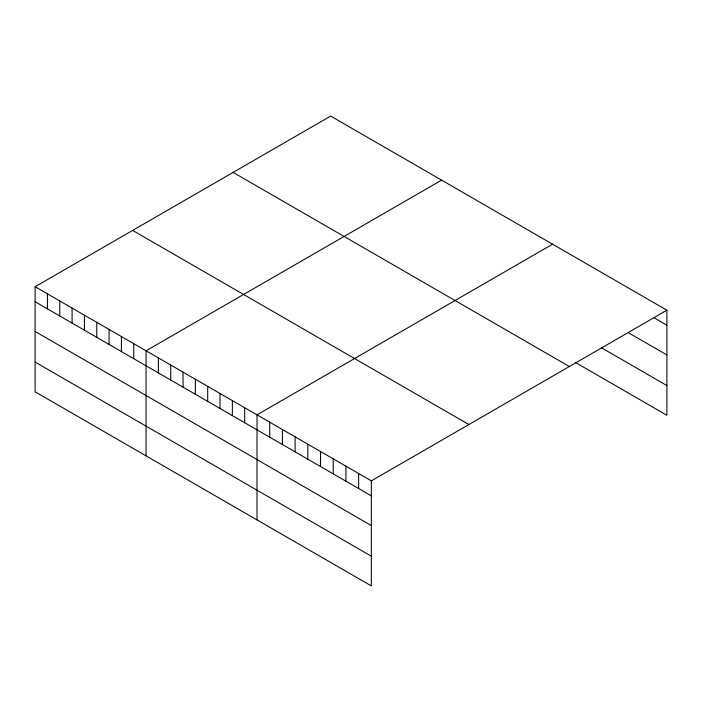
<?xml version="1.0" encoding="UTF-8"?>
<svg xmlns="http://www.w3.org/2000/svg" width="702" height="702" viewBox="0 0 702 702"><rect width="100%" height="100%" fill="white"/><g stroke="black" fill="none" stroke-linecap="round" stroke-linejoin="round"><path stroke-width="1.05" d="M35.1 286.723L371.34 480.852L371.34 585.916L35.1 391.795L35.1 286.723L330.66 116.084L666.9 310.205L666.9 415.277L575.263 362.372M441.619 180.142L146.06 350.789L146.06 455.852M552.579 244.208L257.02 414.847L257.02 519.91M371.34 480.852L666.9 310.205M654.194 317.892L666.9 325.219M628.79 332.941L666.9 354.94M601.57 347.841L666.9 385.556M233.125 172.394L569.366 366.523M132.634 230.414L468.875 424.534M35.1 301.737L371.34 495.866M35.1 331.458L371.34 525.579M35.1 362.074L371.34 556.203M358.634 473.517L358.634 488.531M345.937 466.181L345.937 481.195M333.231 458.854L333.231 473.868M320.524 451.518L320.524 466.532M307.827 444.182L307.827 459.196M295.121 436.846L295.121 451.86M282.423 429.519L282.423 444.533M269.717 422.183L269.717 437.197M244.691 407.73L244.691 422.744M232.362 400.614L232.362 415.628M220.033 393.497L220.033 408.511M207.704 386.372L207.704 401.386M195.375 379.255L195.375 394.27M183.046 372.139L183.046 387.153M170.718 365.022L170.718 380.036M158.389 357.906L158.389 372.92M133.731 343.664L133.731 358.687M121.402 336.548L121.402 351.562M109.073 329.431L109.073 344.445M96.744 322.315L96.744 337.329M84.415 315.198L84.415 330.212M72.087 308.081L72.087 323.095M59.758 300.965L59.758 315.979M47.429 293.84L47.429 308.854"/></g></svg>
